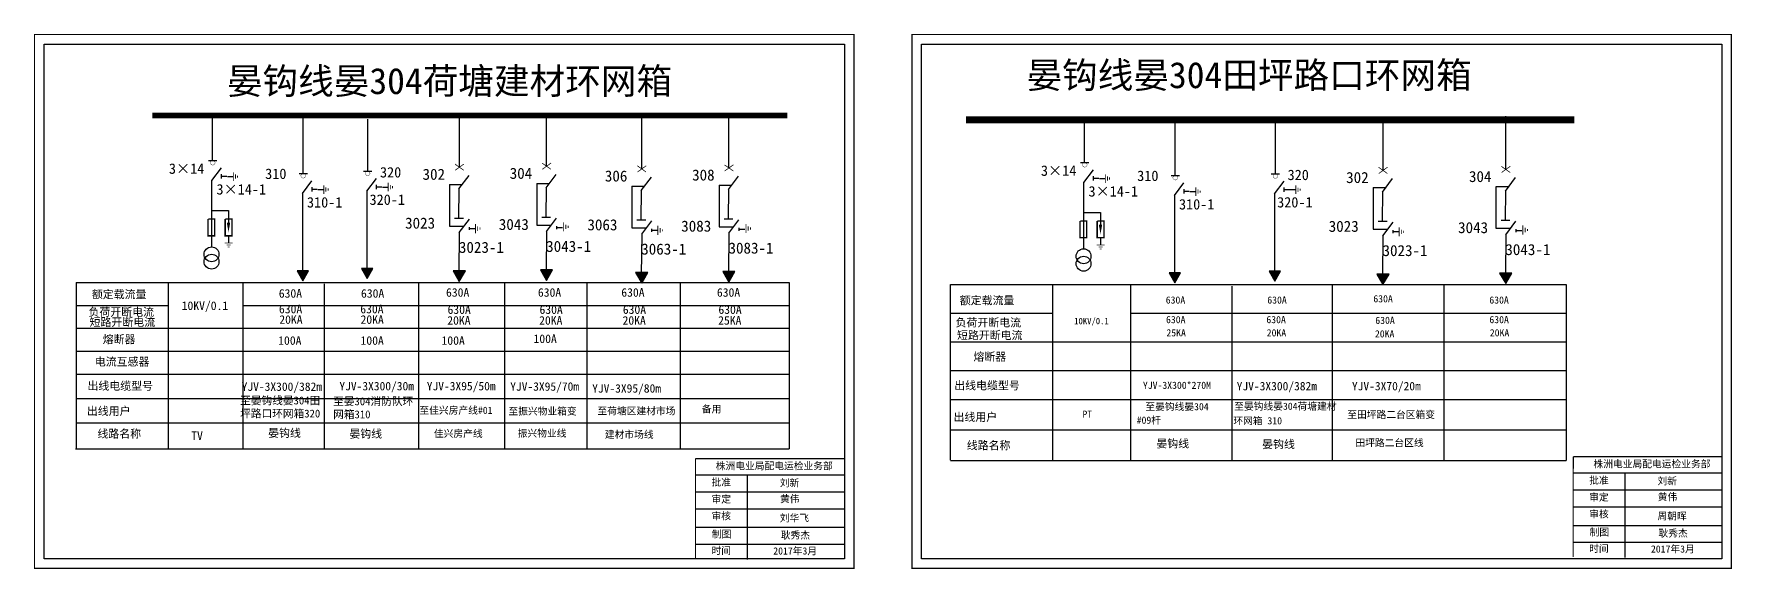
# Model space of a CAD drawing. Extents: x 930 to 1453, y -155 to 115.
# Drawn here: x 929.6 to 1189.7, y 33.5 to 115.4 of the extents above; entities that cross this region are included whole.
import ezdxf

# ---------------------------------------------------------------- set-up
doc = ezdxf.new("R2010")
doc.units = 0
doc.header["$LTSCALE"] = 0.774411
doc.layers.get('0').update_dxf_attribs({"linetype": 'CONTINUOUS'})
doc.layers.add('1', color=7, linetype='CONTINUOUS')
doc.layers.add('2', color=7, linetype='CONTINUOUS')
doc.styles.add('HZ', font='')
doc.styles.add('hztxt_txtstyle_2.70_0_0', font='simkai.ttf', dxfattribs={"height": 2.7})
doc.styles.get("Standard").update_dxf_attribs({"font": '', "height": 2.5})
doc.styles.add('字体', font='simkai_0.ttf', dxfattribs={"height": 2.5})
doc.styles.get('HZ').set_extended_font_data('SimSun')
doc.styles.get('Standard').set_extended_font_data('SimSun')

# ---------------------------------------------------------------- blocks, each defined once
blk = doc.blocks.new('JD')
for points in [[(-2, 0.2), (-2, -0.2), (2, 0.2), (2, -0.2)], [(1, -1.2), (1, -0.8), (-1, -1.2), (-1, -0.8)], [(-0.5, -1.8), (-0.5, -2.2), (0.5, -1.8), (0.5, -2.2)]]:
    blk.add_trace(points)

msp = doc.modelspace()

# ---------------------------------------------------------------- hatches: boundary and pattern name
for points in [[(970.79, 77.62), (971.67, 79.14), (969.91, 79.14)], [(980.67, 77.98), (981.54, 79.5), (979.79, 79.5)], [(994.76, 77.53), (995.69, 79.14), (993.83, 79.14)], [(1008.12, 77.68), (1009.05, 79.29), (1007.19, 79.29)], [(1022.69, 77.27), (1023.62, 78.88), (1021.76, 78.88)], [(1036.04, 77.42), (1036.97, 79.03), (1035.11, 79.03)], [(1104.32, 77.32), (1105.2, 78.84), (1103.44, 78.84)], [(1119.65, 77.58), (1120.52, 79.1), (1118.77, 79.1)], [(1136.2, 77.04), (1137.13, 78.65), (1135.27, 78.65)], [(1155, 77.19), (1155.93, 78.8), (1154.07, 78.8)]]:
    msp.add_hatch(color=0).paths.add_polyline_path(points)

# ---------------------------------------------------------------- linework, layer by layer
at = {"color": 0}
for p, q in [((956.93, 102.56), (956.93, 95.99)), ((970.86, 94.06), (970.86, 102.56)), ((980.74, 94.41), (980.74, 102.36)), ((994.77, 95.01), (994.77, 103.11)), ((1008.13, 95.16), (1008.13, 103.29)), ((1022.7, 94.75), (1022.7, 102.85)), ((1036.06, 94.89), (1036.06, 103.03)), ((1090.46, 102.25), (1090.46, 95.68)), ((1104.39, 93.75), (1104.39, 102.25)), ((1119.72, 94.01), (1119.72, 101.96)), ((1136.21, 94.52), (1136.21, 102.62)), ((1155.02, 94.67), (1155.02, 102.8)), ((956.38, 96.05), (957.65, 96.05)), ((958.31, 93.96), (958.31, 93.3)), ((958.33, 93.62), (959.17, 93.62)), ((970.23, 94.06), (971.5, 94.06)), ((980.11, 94.41), (981.38, 94.41)), ((1089.91, 95.74), (1091.18, 95.74)), ((1091.84, 93.65), (1091.84, 92.99)), ((1103.76, 93.75), (1105.03, 93.75)), ((1119.09, 94.01), (1120.36, 94.01)), ((956.8, 92.98), (956.8, 82.77)), ((959.25, 93.6), (960.14, 93.6)), ((972.17, 91.97), (972.17, 91.31)), ((972.18, 91.64), (973.02, 91.64)), ((973.11, 91.61), (973.99, 91.61)), ((980.61, 91.34), (980.61, 79.23)), ((982.04, 92.32), (982.04, 91.66)), ((982.06, 91.99), (982.9, 91.99)), ((982.98, 91.98), (983.87, 91.98)), ((993.25, 92.38), (995.2, 92.38)), ((993.27, 92.37), (993.27, 86)), ((994.7, 91.69), (994.64, 87.28)), ((1006.61, 92.53), (1008.56, 92.53)), ((1006.63, 92.52), (1006.63, 86.15)), ((1008.06, 91.84), (1008, 87.43)), ((1021.17, 92.12), (1023.13, 92.12)), ((1021.2, 92.11), (1021.2, 85.74)), ((1022.62, 91.43), (1022.57, 87.02)), ((1034.53, 92.27), (1036.48, 92.27)), ((1034.55, 92.26), (1034.55, 85.89)), ((1035.98, 91.58), (1035.93, 87.17)), ((1090.33, 92.67), (1090.33, 82.46)), ((1091.86, 93.31), (1092.7, 93.31)), ((1092.78, 93.29), (1093.67, 93.29)), ((1105.7, 91.66), (1105.7, 91)), ((1105.71, 91.33), (1106.55, 91.33)), ((1106.64, 91.3), (1107.53, 91.3)), ((1121.03, 91.92), (1121.03, 91.26)), ((1121.04, 91.59), (1121.88, 91.59)), ((1121.96, 91.58), (1122.85, 91.58)), ((1134.68, 91.89), (1136.64, 91.89)), ((1134.71, 91.88), (1134.71, 85.51)), ((1136.13, 91.2), (1136.08, 86.79)), ((1153.49, 92.04), (1155.44, 92.04)), ((1153.51, 92.03), (1153.51, 85.66)), ((1154.94, 91.35), (1154.89, 86.94)), ((970.73, 90.98), (970.73, 78.88)), ((1104.26, 90.68), (1104.26, 78.57)), ((1119.59, 90.94), (1119.59, 78.83)), ((956.79, 88.4), (959.42, 88.4)), ((959.42, 88.4), (959.42, 86.47)), ((993.27, 86), (995.48, 86.01)), ((994.04, 87.23), (995.39, 87.23)), ((1006.63, 86.15), (1008.84, 86.16)), ((1007.4, 87.38), (1008.75, 87.38)), ((1021.97, 86.97), (1023.31, 86.97)), ((1034.55, 85.89), (1036.76, 85.89)), ((1035.32, 87.12), (1036.67, 87.12)), ((1090.32, 88.09), (1092.95, 88.09)), ((1092.95, 88.09), (1092.95, 86.16)), ((1135.48, 86.74), (1136.82, 86.74)), ((1154.29, 86.89), (1155.63, 86.89)), ((959.42, 84.45), (959.42, 83.46)), ((994.76, 85.01), (994.7, 78.86)), ((996.28, 85.64), (997.22, 85.64)), ((1008.12, 85.16), (1008.06, 79.01)), ((1009.64, 85.79), (1010.58, 85.79)), ((1021.2, 85.74), (1023.4, 85.75)), ((1022.69, 84.75), (1022.62, 78.6)), ((1024.2, 85.38), (1025.14, 85.38)), ((1036.04, 84.9), (1035.98, 78.75)), ((1037.56, 85.53), (1038.5, 85.53)), ((1092.95, 84.14), (1092.95, 83.15)), ((1134.71, 85.51), (1136.91, 85.52)), ((1136.2, 84.52), (1136.13, 78.37)), ((1137.71, 85.15), (1138.65, 85.15)), ((1153.51, 85.66), (1155.72, 85.67)), ((1155, 84.67), (1154.94, 78.52)), ((1156.52, 85.3), (1157.46, 85.3)), ((936.1, 77.35), (936.1, 51.97)), ((950.18, 77.35), (950.18, 51.89)), ((961.6, 77.35), (961.6, 51.89)), ((974.05, 77.15), (974.05, 51.89)), ((988.49, 77.26), (988.49, 51.89)), ((1001.68, 77.27), (1001.68, 51.89)), ((1014.29, 77.27), (1014.29, 51.89)), ((1028.59, 77.36), (1028.59, 51.89)), ((1045.26, 77.36), (1045.26, 51.89)), ((1069.94, 77.04), (1069.94, 50.16)), ((1085.58, 77.04), (1085.58, 50.14)), ((1097.53, 77.04), (1097.53, 50.14)), ((1113.05, 76.8), (1113.05, 50.14)), ((1128.4, 76.93), (1128.4, 50.14)), ((1145.51, 76.94), (1145.51, 50.14)), ((1164.23, 77.05), (1164.23, 50.14)), ((936.1, 73.86), (950.18, 73.86)), ((961.6, 73.86), (1045.26, 73.86))]:
    msp.add_line(p, q, dxfattribs=at)
at = {"color": 0, "linetype": 'Continuous'}
for p, q in [((936.1, 77.36), (1045.26, 77.36)), ((1070, 77.05), (1164.23, 77.05)), ((937.33, 73.86), (949.8, 73.86)), ((936.1, 70.37), (968.18, 70.37)), ((968.03, 70.37), (1045.26, 70.37)), ((1069.94, 72.66), (1085.58, 72.66)), ((1097.53, 72.66), (1164.23, 72.66)), ((1069.94, 68.28), (1097.72, 68.28)), ((1097.53, 68.28), (1164.23, 68.28)), ((936.1, 66.88), (1045.26, 66.88)), ((936.1, 63.34), (1045.26, 63.34)), ((1069.94, 63.9), (1164.23, 63.9)), ((936.1, 59.63), (1045.26, 59.63)), ((1069.94, 59.46), (1164.23, 59.46)), ((936.1, 55.91), (1045.26, 55.91)), ((1069.94, 54.8), (1164.23, 54.8)), ((935.99, 51.89), (1045.26, 51.89)), ((1070, 50.14), (1164.23, 50.14)), ((1030.93, 47.92), (1053.68, 47.92)), ((1038.83, 47.92), (1038.83, 34.98)), ((1165.34, 48.22), (1188.09, 48.22)), ((1173.23, 48.22), (1173.23, 35.28)), ((1030.93, 45.32), (1053.68, 45.32)), ((1165.34, 45.62), (1188.09, 45.62)), ((1030.93, 42.73), (1053.68, 42.73)), ((1165.34, 43.03), (1188.09, 43.03)), ((1030.93, 39.9), (1053.68, 39.9)), ((1165.34, 40.2), (1188.09, 40.2)), ((1030.93, 37.31), (1053.68, 37.31)), ((1165.34, 37.61), (1188.09, 37.61))]:
    msp.add_line(p, q, dxfattribs=at)
at = {"color": 0, "linetype": 'Continuous', "const_width": 0.182}
for points in [[(929.72, 115.31), (1055.2, 115.31), (1055.2, 33.61), (929.72, 33.61)], [(1064.08, 115.31), (1189.56, 115.31), (1189.56, 33.61), (1064.08, 33.61)]]:
    msp.add_lwpolyline(points, close=True, dxfattribs=at)
at = {"color": 0, "linetype": 'Continuous'}
for points in [[(931.2, 113.83), (1053.73, 113.83), (1053.73, 35.08), (931.2, 35.08)], [(1065.56, 113.83), (1188.09, 113.83), (1188.09, 35.08), (1065.56, 35.08)]]:
    msp.add_lwpolyline(points, close=True, dxfattribs=at)
at = {"color": 0}
for points, const_width in [([(947.78, 102.92), (1045.01, 102.92)], 0.861), ([(1072.34, 102.25), (1165.51, 102.25)], 1.08), ([(956.38, 96.05), (957.65, 96.05)], 0.108), ([(970.23, 94.06), (971.5, 94.06)], 0.108), ([(980.11, 94.41), (981.38, 94.41)], 0.108), ([(994.09, 95.49), (995.44, 94.54)], 0.114), ([(994.12, 94.54), (995.47, 95.5)], 0.114), ([(1007.45, 95.63), (1008.8, 94.69)], 0.114), ([(1007.48, 94.69), (1008.82, 95.65)], 0.114), ([(1022.02, 95.23), (1023.36, 94.28)], 0.114), ([(1022.05, 94.28), (1023.39, 95.24)], 0.114), ([(1035.37, 95.37), (1036.72, 94.43)], 0.114), ([(1035.4, 94.43), (1036.75, 95.39)], 0.114), ([(1089.91, 95.74), (1091.18, 95.74)], 0.108), ([(1103.76, 93.75), (1105.03, 93.75)], 0.108), ([(1119.09, 94.01), (1120.36, 94.01)], 0.108), ([(1135.53, 95), (1136.87, 94.05)], 0.114), ([(1135.56, 94.05), (1136.9, 95.01)], 0.114), ([(1154.33, 95.14), (1155.68, 94.2)], 0.114), ([(1154.36, 94.2), (1155.71, 95.16)], 0.114), ([(956.28, 87.08), (956.28, 84.51), (957.3, 84.51), (957.3, 87.08), (956.31, 87.08)], 0.217), ([(958.91, 87.08), (958.91, 84.51), (959.94, 84.51), (959.94, 87.08), (958.94, 87.08)], 0.217), ([(994.04, 87.23), (995.39, 87.23)], 0.114), ([(1007.4, 87.38), (1008.75, 87.38)], 0.114), ([(1021.97, 86.97), (1023.31, 86.97)], 0.114), ([(1035.32, 87.12), (1036.67, 87.12)], 0.114), ([(1089.81, 86.77), (1089.81, 84.21), (1090.83, 84.21), (1090.83, 86.77), (1089.84, 86.77)], 0.217), ([(1092.44, 86.77), (1092.44, 84.21), (1093.47, 84.21), (1093.47, 86.77), (1092.47, 86.77)], 0.217), ([(1135.48, 86.74), (1136.82, 86.74)], 0.114), ([(1154.29, 86.89), (1155.63, 86.89)], 0.114)]:
    msp.add_lwpolyline(points, dxfattribs=dict(at, const_width=const_width))
at = {"color": 0, "const_width": 0.0539}
for points in [[(956.66, 95.69, 1), (957.36, 95.69, 1)], [(970.51, 93.7, 1), (971.21, 93.7, 1)], [(980.39, 94.06, 1), (981.09, 94.06, 1)], [(1090.19, 95.38, 1), (1090.89, 95.38, 1)], [(1104.04, 93.4, 1), (1104.74, 93.4, 1)], [(1119.37, 93.66, 1), (1120.07, 93.66, 1)]]:
    msp.add_lwpolyline(points, format="xyb", close=True, dxfattribs=at)
at = {"color": 0}
for points in [[(959.42, 86.5, 0.506, 0, 0), (959.42, 85.06, 0, 0, 0)], [(1092.95, 86.2, 0.506, 0, 0), (1092.95, 84.75, 0, 0, 0)]]:
    msp.add_lwpolyline(points, format="xyseb", dxfattribs=at)
for points in [[(996.29, 85.85), (996.29, 85.4)], [(1009.65, 86), (1009.65, 85.55)], [(1024.21, 85.59), (1024.21, 85.14)], [(1037.57, 85.74), (1037.57, 85.28)], [(1137.72, 85.36), (1137.72, 84.91)], [(1156.53, 85.51), (1156.53, 85.06)]]:
    msp.add_lwpolyline(points, dxfattribs=at)
for points in [[(970.79, 77.62), (971.67, 79.14), (969.91, 79.14)], [(980.67, 77.98), (981.54, 79.5), (979.79, 79.5)], [(994.76, 77.53), (995.69, 79.14), (993.83, 79.14)], [(1008.12, 77.68), (1009.05, 79.29), (1007.19, 79.29)], [(1022.69, 77.27), (1023.62, 78.88), (1021.76, 78.88)], [(1036.04, 77.42), (1036.97, 79.03), (1035.11, 79.03)], [(1104.32, 77.32), (1105.2, 78.84), (1103.44, 78.84)], [(1119.65, 77.58), (1120.52, 79.1), (1118.77, 79.1)], [(1136.2, 77.04), (1137.13, 78.65), (1135.27, 78.65)], [(1155, 77.19), (1155.93, 78.8), (1154.07, 78.8)]]:
    msp.add_lwpolyline(points, close=True, dxfattribs=at)
at = {"color": 0, "linetype": 'Continuous', "const_width": 0.182}
for points in [[(1030.93, 50.39), (1030.92, 35.03)], [(1030.93, 50.39), (1053.68, 50.39)], [(1165.34, 50.7), (1165.32, 35.33)], [(1165.34, 50.7), (1188.09, 50.7)]]:
    msp.add_lwpolyline(points, dxfattribs=at)
at = {"color": 0}
for centre in [(956.82, 81.68), (956.82, 80.55), (1090.35, 81.38), (1090.35, 80.24)]:
    msp.add_circle(centre, 1.14, dxfattribs=at)
at = {"layer": '2', "color": 0}
for p, q in [((956.87, 92.97), (958.33, 94.92)), ((994.7, 91.69), (996.25, 93.76)), ((1008.06, 91.84), (1009.61, 93.91)), ((1035.98, 91.58), (1037.53, 93.65)), ((1090.4, 92.66), (1091.87, 94.61)), ((970.73, 90.98), (972.19, 92.93)), ((980.61, 91.34), (982.07, 93.29)), ((1022.62, 91.43), (1024.17, 93.5)), ((1104.26, 90.68), (1105.72, 92.63)), ((1119.59, 90.94), (1121.05, 92.89)), ((1136.13, 91.2), (1137.68, 93.27)), ((1154.94, 91.35), (1156.49, 93.42)), ((994.76, 85.01), (996.31, 87.08)), ((1008.12, 85.16), (1009.67, 87.23)), ((1022.69, 84.75), (1024.23, 86.82)), ((1036.04, 84.9), (1037.59, 86.97)), ((1136.2, 84.52), (1137.74, 86.59)), ((1155, 84.67), (1156.55, 86.74))]:
    msp.add_line(p, q, dxfattribs=at)

# ---------------------------------------------------------------- block references
at = {"color": 0, "rotation": 90}
for p, xscale, yscale, zscale in [((960.15, 93.57), 0.3297305593027886, 0.3297305593027886, 0.3297305593611308), ((1093.68, 93.27), 0.3297305593027886, 0.3297305593027886, 0.3297305593611308), ((974.01, 91.59), 0.3297305593027886, 0.3297305593027886, 0.3297305593611308), ((983.88, 91.96), 0.3297305593027886, 0.3297305593027886, 0.3297305593611308), ((1107.54, 91.28), 0.3297305593027886, 0.3297305593027886, 0.3297305593611308), ((1122.86, 91.56), 0.3297305593027886, 0.3297305593027886, 0.3297305593611308), ((997.23, 85.61), 0.3495080551147112, 0.3495080551147112, 0.3495080551767315), ((1010.74, 85.89), 0.3495080551147112, 0.3495080551147112, 0.3495080551767315), ((1025.16, 85.35), 0.3495080551147112, 0.3495080551147112, 0.3495080551767315), ((1038.66, 85.63), 0.3495080551147112, 0.3495080551147112, 0.3495080551767315), ((1138.67, 85.12), 0.3495080551147112, 0.3495080551147112, 0.3495080551767315), ((1157.62, 85.4), 0.3495080551147112, 0.3495080551147112, 0.3495080551767315)]:
    msp.add_blockref('JD', p, dxfattribs=dict(at, xscale=xscale, yscale=yscale, zscale=zscale))
at = {"color": 0, "xscale": 0.3036991993994889, "yscale": 0.3036991993576521, "zscale": 0.3036991994115678}
for p in [(959.44, 83.41), (1092.97, 83.1)]:
    msp.add_blockref('JD', p, dxfattribs=at)

# ---------------------------------------------------------------- texts
at = {"color": 0}
for s, height, p in [('3×14', 1.594, (950.3, 94)), ('310', 1.594, (965.04, 93.21)), ('320', 1.594, (982.62, 93.44)), ('302', 1.69, (989.13, 93.08)), ('304', 1.69, (1002.48, 93.23)), ('306', 1.69, (1017.05, 92.82)), ('308', 1.69, (1030.41, 92.97)), ('3×14', 1.594, (1083.83, 93.69)), ('310', 1.594, (1098.57, 92.9)), ('320', 1.594, (1121.6, 93.04)), ('302', 1.69, (1130.56, 92.59)), ('304', 1.69, (1149.37, 92.74)), ('3×14-1', 1.594, (957.58, 90.83)), ('3×14-1', 1.594, (1091.11, 90.52)), ('310-1', 1.594, (971.44, 88.84)), ('320-1', 1.594, (981.02, 89.25)), ('310-1', 1.594, (1104.97, 88.54)), ('320-1', 1.594, (1120, 88.85)), ('3023', 1.69, (986.46, 85.61)), ('3043', 1.69, (1000.81, 85.41)), ('3063', 1.69, (1014.38, 85.35)), ('3083', 1.69, (1028.74, 85.15)), ('3023', 1.69, (1127.89, 85.12)), ('3043', 1.69, (1147.7, 84.92)), ('3023-1', 1.69, (994.7, 81.9)), ('3043-1', 1.69, (1008.06, 82.05)), ('3063-1', 1.69, (1022.62, 81.64)), ('3083-1', 1.69, (1035.98, 81.79)), ('3043-1', 1.69, (1154.94, 81.56)), ('3023-1', 1.69, (1136.13, 81.41)), ('630A', 1.095, (1134.73, 74.33)), ('630A', 1.095, (1102.94, 74.14)), ('630A', 1.095, (1118.49, 74.14)), ('630A', 1.095, (1152.49, 74.14)), ('630A', 1.095, (1102.98, 71.14)), ('25KA', 1.095, (1103.04, 69.12)), ('630A', 1.095, (1118.35, 71.14)), ('20KA', 1.095, (1118.4, 69.12)), ('630A', 1.095, (1135.03, 71.03)), ('630A', 1.095, (1152.5, 71.14)), ('20KA', 1.095, (1152.56, 69.12)), ('20KA', 1.095, (1134.97, 68.96)), ('YJV-3X300/382m', 1.2919, (961.44, 60.78)), ('YJV-3X300/30m', 1.2919, (976.4, 60.86)), ('YJV-3X95/50m', 1.2919, (989.78, 60.86)), ('YJV-3X95/70m', 1.2919, (1002.56, 60.8)), ('YJV-3X95/80m', 1.2919, (1015.11, 60.51)), ('YJV-3X300*270M', 1.095, (1099.44, 61.09)), ('YJV-3X300/382m', 1.2919, (1113.8, 60.86)), ('YJV-3X70/20m', 1.2919, (1131.45, 60.86)), (' 至佳兴房产线#01', 1.095, (987.91, 57.26)), (' 至振兴物业箱变', 1.095, (1001.54, 57.12)), (' 至荷塘区建材市场 ', 1.095, (1015.17, 57.17)), ('备用', 1.095, (1031.9, 57.45)), ('至晏钩线晏304 ', 1.095, (1099.81, 57.82)), ('至晏钩线晏304荷塘建材', 1.095, (1113.42, 57.88)), ('佳兴房产线', 1.095, (990.87, 53.7)), (' 振兴物业线', 1.095, (1002.96, 53.75)), ('建材市场线', 1.095, (1017.05, 53.56)), ('#09杆', 1.095, (1098.49, 55.75)), ('环网箱 310', 1.095, (1113.29, 55.66))]:
    msp.add_text(s, height=height, dxfattribs=at).set_placement(p)
at = {"color": 0, "linetype": 'Continuous', "style": 'hztxt_txtstyle_2.70_0_0'}
for s, p in [('额定载流量', (938.5, 74.94)), ('额定载流量', (1071.4, 74.01)), ('负荷开断电流', (937.98, 72.24)), ('短路开断电流', (938.15, 70.69)), ('负荷开断电流', (1070.75, 70.62)), ('熔断器', (940.16, 68.06)), ('短路开断电流', (1070.97, 68.68)), ('电流互感器', (938.95, 64.63)), ('熔断器', (1073.48, 65.39)), ('出线电缆型号', (937.82, 60.93)), ('出线电缆型号', (1070.55, 60.99)), ('出线用户 ', (937.73, 57.08)), ('出线用户', (1070.44, 56.16)), ('线路名称', (939.35, 53.61)), ('线路名称', (1072.47, 51.82))]:
    msp.add_text(s, height=1.226, dxfattribs=at).set_placement(p)
at = {"color": 0, "style": 'HZ'}
for s, height, p in [('630A', 1.309, (967.12, 75.04)), ('630A', 1.309, (979.71, 75.04)), ('630A', 1.309, (992.73, 75.19)), ('630A', 1.309, (1006.8, 75.19)), ('630A', 1.309, (1019.57, 75.19)), ('630A', 1.309, (1034.21, 75.19)), ('10KV/0.1', 1.309, (952.25, 73.16)), ('630A', 1.309, (967.15, 72.65)), ('630A', 1.309, (979.6, 72.65)), ('630A', 1.309, (992.96, 72.56)), ('630A', 1.309, (1007.04, 72.56)), ('630A', 1.309, (1019.8, 72.56)), ('630A', 1.309, (1034.44, 72.56)), ('20KA', 1.309, (967.2, 71.04)), ('20KA', 1.309, (979.64, 71.04)), ('20KA', 1.309, (992.92, 70.91)), ('20KA', 1.309, (1006.99, 70.91)), ('20KA', 1.309, (1019.76, 70.91)), ('25KA', 1.309, (1034.4, 70.91)), ('10KV/0.1', 0.972, (1088.92, 70.98)), ('100A', 1.309, (967.03, 67.83)), ('100A', 1.309, (979.64, 67.83)), ('100A', 1.309, (992.04, 67.83)), ('100A', 1.309, (1006.13, 68.1)), ('TV', 1.309, (953.71, 53.26))]:
    msp.add_text(s, height=height, dxfattribs=at).set_placement(p)
at = {"color": 0, "attachment_point": 1, "style": '字体'}
for s, insert, char_height, width in [('{\\fSimSun|b0|i0|c134|p2;\\C0;晏钩线晏\\C7;30\\C0;4\\C7;荷塘建材环网箱}', (959.17, 110.2), 4, 72.5337), ('{\\fSimSun|b0|i0|c134|p2;\\C0;晏钩线晏\\C7;30\\C0;4\\C7;田坪路口环网箱}', (1081.61, 111.11), 4, 72.0073), ('{\\fSimSun|b0|i0|c134|p2;\\C0;至晏钩线晏\\C7;30\\C0;4\\C7;田坪路口环网箱320}', (961.2, 59.91), 1.2, 12.6145), ('{\\fSimSun|b0|i0|c134|p2;至晏}304{\\fSimSun|b0|i0|c134|p2;消防队环网箱310}', (975.44, 59.78), 1.2, 12.6907)]:
    msp.add_mtext(s, dxfattribs=dict(at, insert=insert, char_height=char_height, width=width))
at = {"color": 0, "linetype": 'Continuous', "attachment_point": 1}
for s, insert, char_height, width, style in [('{\\fSimSun|b0|i0|c134|p2;至田坪路二台区箱变}', (1130.74, 57.7), 1.0944, 14.0247, '字体'), ('{\\fSimSun|b0|i0|c134|p2;晏钩线}', (965.49, 54.94), 1.2257, 19.7594, 'hztxt_txtstyle_2.70_0_0'), ('{\\fSimSun|b0|i0|c134|p2;晏钩线}', (977.93, 54.83), 1.2257, 19.7594, 'hztxt_txtstyle_2.70_0_0'), ('{\\fSimSun|b0|i0|c134|p2;晏钩线}', (1101.5, 53.33), 1.2257, 19.7594, 'hztxt_txtstyle_2.70_0_0'), ('{\\fSimSun|b0|i0|c134|p2;晏钩线}', (1117.7, 53.22), 1.2257, 19.7594, 'hztxt_txtstyle_2.70_0_0'), ('{\\fSimSun|b0|i0|c134|p2; 田坪路二台区线}', (1131.24, 53.38), 1.0944, 14.0247, '字体'), ('株洲电业局配电运检业务部', (1034.04, 49.85), 1.0944, 29.9201, '字体'), ('株洲电业局配电运检业务部', (1168.44, 50.15), 1.0944, 29.9201, '字体'), ('{\\fKaiTi_GB2312|b0|i0|c134|p49;批准}', (1033.38, 47.35), 1.0944, 8.5588, '字体'), ('{\\fSimSun|b0|i0|c134|p2;刘新}', (1043.83, 47.24), 1.0944, 8.5588, '字体'), ('{\\fKaiTi_GB2312|b0|i0|c134|p49;批准}', (1167.78, 47.65), 1.0944, 8.5588, '字体'), ('{\\fSimSun|b0|i0|c134|p2;刘新}', (1178.23, 47.54), 1.0944, 8.5588, '字体'), ('\\f\uffbfﾬￌﾣﾤ_GB2312|b0|i0|c134|p49;审定', (1033.38, 44.75), 1.0944, 8.5588, '字体'), ('黄伟', (1043.88, 44.81), 1.094, 8.5588, '字体'), ('\\f\uffbfﾬￌﾣﾤ_GB2312|b0|i0|c134|p49;审定', (1167.78, 45.05), 1.0944, 8.5588, '字体'), ('黄伟', (1178.28, 45.11), 1.094, 8.5588, '字体'), ('\\f\uffbfﾬￌﾣﾤ_GB2312|b0|i0|c134|p49;审核', (1033.38, 42.18), 1.0944, 8.5588, '字体'), ('{\\fSimSun|b0|i0|c134|p2;刘华飞}', (1043.83, 41.87), 1.0944, 8.5588, '字体'), ('\\f\uffbfﾬￌﾣﾤ_GB2312|b0|i0|c134|p49;审核', (1167.78, 42.48), 1.0944, 8.5588, '字体'), ('周朝晖', (1178.23, 42.17), 1.094, 8.5588, '字体'), ('\\f\uffbfﾬￌﾣﾤ_GB2312|b0|i0|c134|p49;制图', (1033.44, 39.4), 1.0944, 8.5588, '字体'), ('{\\fSimSun|b0|i0|c134|p2;耿秀杰}', (1043.99, 39.24), 1.0944, 8.5588, '字体'), ('\\f\uffbfﾬￌﾣﾤ_GB2312|b0|i0|c134|p49;制图', (1167.84, 39.7), 1.0944, 8.5588, '字体'), ('{\\fSimSun|b0|i0|c134|p2;耿秀杰}', (1178.39, 39.54), 1.0944, 8.5588, '字体'), ('\\f\uffbfﾬￌﾣﾤ_GB2312|b0|i0|c134|p49;时间', (1033.38, 36.88), 1.0944, 8.5588, '字体'), ('2017{\\fSimSun|b0|i0|c134|p2;年}3{\\fSimSun|b0|i0|c134|p2;月}', (1042.84, 36.83), 1.0944, 8.5588, '字体'), ('\\f\uffbfﾬￌﾣﾤ_GB2312|b0|i0|c134|p49;时间', (1167.78, 37.19), 1.0944, 8.5588, '字体'), ('2017{\\fSimSun|b0|i0|c134|p2;年}3{\\fSimSun|b0|i0|c134|p2;月}', (1177.24, 37.13), 1.0944, 8.5588, '字体')]:
    msp.add_mtext(s, dxfattribs=dict(at, insert=insert, char_height=char_height, width=width, style=style))
at = {"layer": '1', "color": 0}
msp.add_text('PT', height=1.08, dxfattribs=at).set_placement((1090.19, 56.67))

doc.saveas('drawing.dxf')
